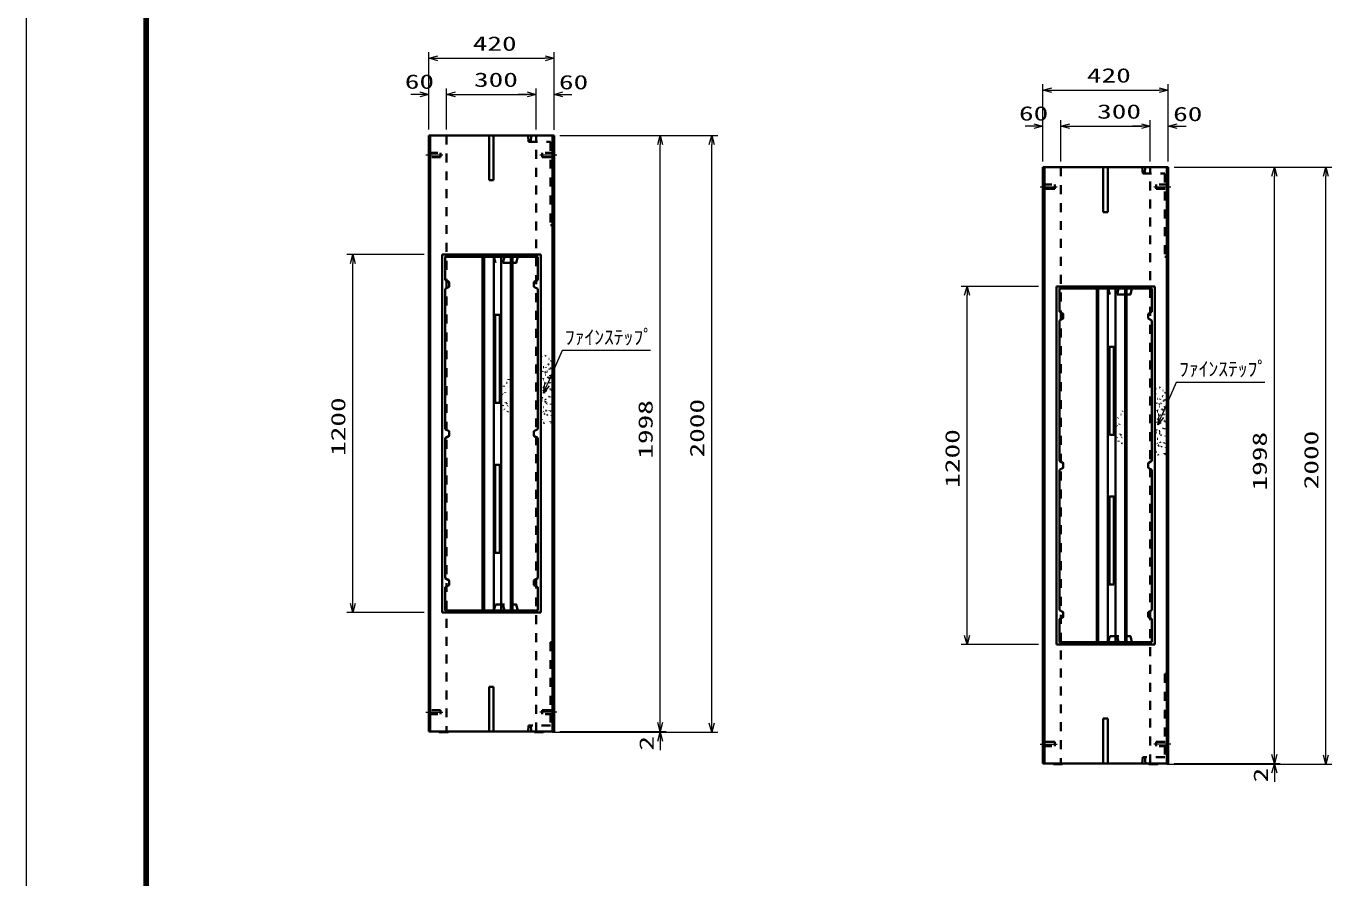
# Model space of a CAD drawing. Units: millimetres on the paper. Extents: x 0 to 841, y 0 to 594.
# Drawn here: x 0 to 218.8, y 272.7 to 415.5 of the extents above; entities that cross this region are included whole.
import ezdxf
from ezdxf.enums import TextEntityAlignment as Align

# ---------------------------------------------------------------- set-up
doc = ezdxf.new("R2010")
doc.units = ezdxf.units.MM
doc.linetypes.add('USER2', pattern=[18.5, 12, -1.5, 3.5, -1.5])
doc.linetypes.add('USER3', pattern=[3, 1.5, -1.5])
for name, color, linetype, lineweight in [('D-BMK（構造物基準線）', 2, 'USER2', 18), ('D-STR-DIM（寸法）', 7, 'Continuous', 13), ('D-STR-HTXT（旗上げ）', 7, 'Continuous', 13), ('D-STR（構造物）', 1, 'Continuous', 35), ('D-TTL-LINE（区切線）', 7, 'Continuous', 18), ('D-TTL（外枠）', 2, 'Continuous', 140)]:
    doc.layers.add(name, color=color, linetype=linetype, lineweight=lineweight)
doc.styles.add('ＭＳ ゴシック', font='')
doc.styles.get('ＭＳ ゴシック').set_extended_font_data('MS Gothic')

# ---------------------------------------------------------------- blocks, each defined once
blk = doc.blocks.new('_Open30')
at = {"color": 7, "linetype": 'Continuous', "lineweight": 13}
for p, q in [((-1, 0.2679), (0, 0)), ((0, 0), (-1, -0.2679)), ((0, 0), (-1, 0))]:
    blk.add_line(p, q, dxfattribs=at)

msp = doc.modelspace()

# ---------------------------------------------------------------- linework, layer by layer
at = {"layer": 'D-BMK（構造物基準線）'}
for p, q in [((67.011, 393.895), (69.86, 393.895)), ((86.086, 393.895), (88.935, 393.895)), ((169.943, 388.567), (172.792, 388.567)), ((189.018, 388.567), (191.867, 388.567)), ((67.011, 300.495), (69.86, 300.495)), ((88.935, 300.495), (86.086, 300.495)), ((169.943, 295.167), (172.792, 295.167)), ((191.867, 295.167), (189.018, 295.167))]:
    msp.add_line(p, q, dxfattribs=at)
at = {"layer": 'D-STR-DIM（寸法）'}
for p, q in [((67.473, 405.042), (67.473, 411.092)), ((68.973, 410.092), (86.973, 410.092)), ((88.473, 405.072), (88.473, 411.092)), ((67.473, 398.145), (67.473, 405.042)), ((70.473, 398.145), (70.473, 405.042)), ((70.473, 398.197), (70.473, 405.042)), ((85.473, 398.145), (85.473, 405.042)), ((85.473, 398.145), (85.473, 405.042)), ((88.473, 398.115), (88.473, 405.042)), ((170.405, 399.714), (170.405, 405.764)), ((191.405, 399.744), (191.405, 405.764)), ((65.973, 404.042), (64.473, 404.042)), ((71.973, 404.042), (83.973, 404.042)), ((71.973, 404.042), (73.473, 404.042)), ((83.973, 404.042), (82.473, 404.042)), ((89.973, 404.042), (91.473, 404.042)), ((171.905, 404.764), (189.905, 404.764)), ((168.905, 398.714), (167.405, 398.714)), ((170.405, 392.817), (170.405, 399.714)), ((173.405, 392.817), (173.405, 399.714)), ((173.405, 392.869), (173.405, 399.714)), ((174.905, 398.714), (186.905, 398.714)), ((174.905, 398.714), (176.405, 398.714)), ((186.905, 398.714), (185.405, 398.714)), ((188.405, 392.817), (188.405, 399.714)), ((188.405, 392.817), (188.405, 399.714)), ((191.405, 392.787), (191.405, 399.714)), ((192.905, 398.714), (194.405, 398.714)), ((89.473, 397.145), (107.262, 397.145)), ((105.825, 397.145), (115.902, 397.145)), ((106.262, 298.745), (106.262, 395.645)), ((114.902, 298.645), (114.902, 395.645)), ((192.405, 391.817), (210.194, 391.817)), ((208.757, 391.817), (218.834, 391.817)), ((209.194, 293.417), (209.194, 390.317)), ((217.834, 293.317), (217.834, 390.317)), ((66.723, 377.195), (53.759, 377.195)), ((54.759, 318.695), (54.759, 375.695)), ((169.655, 371.867), (156.691, 371.867)), ((157.691, 313.367), (157.691, 370.367)), ((66.723, 317.195), (53.759, 317.195)), ((169.655, 311.867), (156.691, 311.867)), ((106.262, 298.745), (106.262, 300.245)), ((88.223, 297.145), (107.262, 297.145)), ((89.473, 297.245), (107.262, 297.245)), ((89.473, 297.245), (107.262, 297.245)), ((104.825, 297.145), (115.902, 297.145)), ((106.262, 295.645), (106.262, 294.145)), ((209.194, 293.417), (209.194, 294.917)), ((191.155, 291.817), (210.194, 291.817)), ((192.405, 291.917), (210.194, 291.917)), ((192.405, 291.917), (210.194, 291.917)), ((207.757, 291.817), (218.834, 291.817)), ((209.194, 290.317), (209.194, 288.817))]:
    msp.add_line(p, q, dxfattribs=at)
at = {"layer": 'D-STR-HTXT（旗上げ）'}
for points in [[(104.646, 361.104), (89.816, 361.104), (87.317, 355.353)], [(207.578, 355.776), (192.748, 355.776), (190.249, 350.025)]]:
    msp.add_lwpolyline(points, dxfattribs=at)
at = {"layer": 'D-STR（構造物）'}
for p, q in [((88.473, 397.145), (67.473, 397.145)), ((67.473, 397.145), (67.473, 297.245)), ((67.723, 297.245), (67.723, 397.145)), ((77.598, 397.145), (77.598, 389.645)), ((78.348, 389.645), (78.348, 397.145)), ((88.223, 397.145), (88.223, 297.245)), ((88.473, 297.245), (88.473, 397.145)), ((191.405, 391.817), (170.405, 391.817)), ((170.405, 391.817), (170.405, 291.917)), ((170.655, 291.917), (170.655, 391.817)), ((180.53, 391.817), (180.53, 384.317)), ((181.28, 384.317), (181.28, 391.817)), ((191.155, 391.817), (191.155, 291.917)), ((191.405, 291.917), (191.405, 391.817)), ((77.598, 389.645), (78.348, 389.645)), ((180.53, 384.317), (181.28, 384.317)), ((86.243, 377.195), (69.743, 377.195)), ((69.743, 377.195), (69.743, 317.195)), ((76.499, 376.82), (76.499, 317.57)), ((76.749, 376.82), (76.749, 317.57)), ((78.368, 376.82), (78.368, 317.57)), ((79.618, 376.82), (79.618, 317.57)), ((81.237, 376.82), (81.237, 317.57)), ((81.487, 376.82), (81.487, 317.57)), ((85.743, 376.82), (82.397, 376.82)), ((85.743, 372.948), (85.743, 376.82)), ((86.243, 317.195), (86.243, 377.195)), ((85.743, 372.948), (85.114, 372.585)), ((85.114, 372.585), (85.114, 371.811)), ((70.243, 371.448), (70.243, 347.945)), ((85.114, 371.811), (85.743, 371.448)), ((85.743, 347.945), (85.743, 371.448)), ((189.175, 371.867), (172.675, 371.867)), ((172.675, 371.867), (172.675, 311.867)), ((179.431, 371.492), (179.431, 312.242)), ((179.681, 371.492), (179.681, 312.242)), ((181.3, 371.492), (181.3, 312.242)), ((182.55, 371.492), (182.55, 312.242)), ((184.17, 371.492), (184.17, 312.242)), ((184.42, 371.492), (184.42, 312.242)), ((188.675, 371.492), (185.329, 371.492)), ((188.675, 367.62), (188.675, 371.492)), ((189.175, 311.867), (189.175, 371.867)), ((173.175, 366.12), (173.175, 342.617)), ((188.675, 367.62), (188.046, 367.257)), ((188.046, 367.257), (188.046, 366.483)), ((188.046, 366.483), (188.675, 366.12)), ((188.675, 342.617), (188.675, 366.12)), ((86.261, 359.193), (86.314, 359.14)), ((86.314, 359.14), (86.367, 359.193)), ((86.375, 360.048), (86.448, 360.028)), ((87.001, 360.223), (87.058, 360.271)), ((87.058, 360.271), (87.106, 360.214)), ((87.576, 359.717), (87.651, 359.717)), ((87.924, 359.332), (87.977, 359.385)), ((87.977, 359.385), (88.03, 359.332)), ((81.312, 356.802), (81.259, 356.855)), ((81.312, 356.802), (81.365, 356.855)), ((86.525, 357.648), (86.463, 357.605)), ((86.525, 357.648), (86.568, 357.586)), ((86.741, 358.321), (86.667, 358.334)), ((86.958, 357.471), (87.02, 357.514)), ((87.067, 357.044), (86.992, 357.05)), ((87.02, 357.514), (87.063, 357.453)), ((87.08, 358.249), (87.106, 358.32)), ((87.289, 357.574), (87.357, 357.606)), ((87.56, 358.784), (87.488, 358.765)), ((87.541, 358.857), (87.56, 358.784)), ((87.677, 357.947), (87.69, 358.021)), ((87.69, 358.021), (87.764, 358.008)), ((87.804, 356.896), (87.842, 356.961)), ((87.842, 356.961), (87.907, 356.923)), ((87.872, 358.147), (87.933, 358.19)), ((87.933, 358.19), (87.976, 358.129)), ((80.051, 355.098), (80.058, 355.172)), ((80.53, 355.713), (80.605, 355.719)), ((80.839, 356.22), (80.859, 356.292)), ((81.287, 356.095), (81.352, 356.133)), ((81.306, 355.005), (81.337, 354.937)), ((86.485, 354.516), (86.447, 354.451)), ((86.635, 356.234), (86.71, 356.234)), ((86.654, 356.405), (86.641, 356.479)), ((86.649, 354.897), (86.721, 354.916)), ((86.721, 354.916), (86.702, 354.989)), ((86.879, 355.713), (86.807, 355.693)), ((87.042, 355.676), (87.103, 355.633)), ((87.103, 355.633), (87.06, 355.571)), ((87.411, 356.628), (87.363, 356.685)), ((87.522, 356.57), (87.46, 356.527)), ((87.565, 356.508), (87.522, 356.57)), ((87.723, 355.72), (87.796, 355.733)), ((87.813, 356.517), (87.739, 356.531)), ((87.852, 354.665), (87.779, 354.652)), ((87.796, 355.733), (87.81, 355.659)), ((87.8, 356.444), (87.813, 356.517)), ((87.865, 354.591), (87.852, 354.665)), ((88.095, 354.494), (88.033, 354.537)), ((189.307, 354.72), (189.38, 354.7)), ((189.933, 354.895), (189.99, 354.943)), ((189.99, 354.943), (190.039, 354.886)), ((79.901, 353.76), (79.848, 353.813)), ((80.27, 354.061), (80.301, 354.129)), ((80.362, 352.398), (80.343, 352.471)), ((86.488, 352.692), (86.413, 352.699)), ((86.475, 353.106), (86.533, 353.155)), ((86.533, 353.155), (86.484, 353.212)), ((86.908, 354.16), (86.895, 354.086)), ((87.022, 352.548), (86.949, 352.529)), ((87.042, 352.922), (86.969, 352.941)), ((87.041, 352.476), (87.022, 352.548)), ((87.023, 352.849), (87.042, 352.922)), ((87.162, 354.349), (87.101, 354.306)), ((87.162, 354.349), (87.205, 354.288)), ((87.603, 353.362), (87.664, 353.405)), ((87.664, 353.405), (87.707, 353.344)), ((87.956, 353.353), (87.943, 353.279)), ((88.052, 354.433), (88.095, 354.494)), ((189.193, 353.865), (189.246, 353.812)), ((189.246, 353.812), (189.299, 353.865)), ((189.673, 352.993), (189.599, 353.006)), ((190.012, 352.922), (190.038, 352.992)), ((190.492, 353.457), (190.42, 353.437)), ((190.473, 353.529), (190.492, 353.457)), ((190.508, 354.389), (190.583, 354.389)), ((190.609, 352.619), (190.622, 352.693)), ((190.622, 352.693), (190.696, 352.68)), ((190.804, 352.819), (190.865, 352.862)), ((190.856, 354.004), (190.909, 354.057)), ((190.865, 352.862), (190.908, 352.801)), ((190.909, 354.057), (190.962, 354.004)), ((79.908, 351.934), (79.883, 351.863)), ((80.127, 351.287), (80.159, 351.219)), ((80.546, 352.31), (80.481, 352.273)), ((80.546, 352.31), (80.584, 352.245)), ((80.65, 350.863), (80.708, 350.911)), ((80.67, 351.842), (80.723, 351.895)), ((80.708, 350.911), (80.756, 350.854)), ((81.287, 351.35), (81.306, 351.422)), ((86.696, 350.866), (86.628, 350.898)), ((86.636, 351.646), (86.711, 351.646)), ((86.803, 350.509), (86.878, 350.503)), ((86.878, 350.503), (86.871, 350.428)), ((87.148, 351.037), (87.076, 351.057)), ((87.148, 351.037), (87.129, 350.965)), ((87.208, 352.19), (87.265, 352.239)), ((87.265, 352.239), (87.217, 352.296)), ((87.372, 350.355), (87.314, 350.306)), ((87.323, 350.412), (87.372, 350.355)), ((87.732, 351.035), (87.739, 351.11)), ((87.929, 350.883), (87.88, 350.94)), ((87.961, 352.156), (87.955, 352.081)), ((88.061, 350.197), (88.067, 350.272)), ((183.462, 350.385), (183.537, 350.391)), ((183.771, 350.892), (183.791, 350.964)), ((184.244, 351.474), (184.191, 351.527)), ((184.219, 350.767), (184.284, 350.805)), ((184.244, 351.474), (184.297, 351.527)), ((189.457, 352.32), (189.395, 352.277)), ((189.457, 352.32), (189.5, 352.258)), ((189.567, 350.907), (189.642, 350.907)), ((189.586, 351.077), (189.573, 351.151)), ((189.811, 350.385), (189.739, 350.365)), ((189.89, 352.143), (189.952, 352.186)), ((189.999, 351.716), (189.924, 351.722)), ((189.952, 352.186), (189.995, 352.125)), ((189.974, 350.348), (190.035, 350.305)), ((190.035, 350.305), (189.992, 350.243)), ((190.221, 352.246), (190.289, 352.278)), ((190.343, 351.3), (190.295, 351.357)), ((190.454, 351.242), (190.392, 351.199)), ((190.497, 351.18), (190.454, 351.242)), ((190.655, 350.392), (190.729, 350.405)), ((190.745, 351.19), (190.672, 351.203)), ((190.729, 350.405), (190.742, 350.331)), ((190.732, 351.116), (190.745, 351.19)), ((190.736, 351.568), (190.774, 351.633)), ((190.774, 351.633), (190.839, 351.595)), ((86.432, 349.489), (86.486, 349.436)), ((86.734, 349.014), (86.802, 348.982)), ((86.802, 348.982), (86.77, 348.914)), ((87.839, 349.151), (87.845, 349.226)), ((87.977, 348.95), (88.035, 348.998)), ((88.035, 348.998), (87.987, 349.056)), ((182.833, 348.432), (182.78, 348.485)), ((182.983, 349.77), (182.99, 349.845)), ((183.202, 348.733), (183.234, 348.801)), ((184.238, 349.677), (184.269, 349.609)), ((189.417, 349.188), (189.379, 349.123)), ((189.581, 349.569), (189.653, 349.588)), ((189.653, 349.588), (189.634, 349.661)), ((189.84, 348.832), (189.827, 348.758)), ((190.094, 349.022), (190.033, 348.979)), ((190.094, 349.022), (190.137, 348.96)), ((190.535, 348.034), (190.596, 348.077)), ((190.596, 348.077), (190.639, 348.016)), ((190.785, 349.337), (190.711, 349.324)), ((190.798, 349.263), (190.785, 349.337)), ((190.888, 348.025), (190.875, 347.951)), ((191.027, 349.166), (190.965, 349.209)), ((190.984, 349.105), (191.027, 349.166)), ((70.243, 346.445), (70.243, 322.942)), ((85.743, 347.945), (85.114, 347.582)), ((85.114, 347.582), (85.114, 346.808)), ((85.114, 346.808), (85.743, 346.445)), ((85.743, 322.942), (85.743, 346.445)), ((182.84, 346.606), (182.815, 346.535)), ((183.06, 345.959), (183.091, 345.891)), ((183.294, 347.07), (183.275, 347.143)), ((183.478, 346.982), (183.414, 346.945)), ((183.478, 346.982), (183.516, 346.918)), ((183.602, 346.514), (183.655, 346.567)), ((184.219, 346.022), (184.238, 346.094)), ((189.42, 347.364), (189.345, 347.371)), ((189.407, 347.779), (189.465, 347.827)), ((189.465, 347.827), (189.417, 347.884)), ((189.568, 346.318), (189.643, 346.318)), ((189.954, 347.22), (189.881, 347.201)), ((189.974, 347.594), (189.902, 347.613)), ((189.973, 347.148), (189.954, 347.22)), ((189.955, 347.521), (189.974, 347.594)), ((190.14, 346.862), (190.197, 346.911)), ((190.197, 346.911), (190.149, 346.968)), ((190.664, 345.707), (190.671, 345.782)), ((190.893, 346.828), (190.887, 346.753)), ((183.583, 345.535), (183.64, 345.583)), ((183.64, 345.583), (183.688, 345.526)), ((189.365, 344.161), (189.418, 344.108)), ((189.628, 345.539), (189.56, 345.57)), ((189.666, 343.686), (189.734, 343.655)), ((189.734, 343.655), (189.702, 343.587)), ((189.735, 345.181), (189.81, 345.175)), ((189.81, 345.175), (189.803, 345.1)), ((190.08, 345.71), (190.008, 345.729)), ((190.08, 345.71), (190.061, 345.637)), ((190.304, 345.027), (190.246, 344.978)), ((190.255, 345.084), (190.304, 345.027)), ((190.771, 343.823), (190.777, 343.898)), ((190.861, 345.555), (190.812, 345.612)), ((190.909, 343.622), (190.967, 343.671)), ((190.967, 343.671), (190.919, 343.728)), ((190.993, 344.869), (191, 344.944)), ((188.675, 342.617), (188.046, 342.254)), ((188.046, 342.254), (188.046, 341.48)), ((188.046, 341.48), (188.675, 341.117)), ((173.175, 341.117), (173.175, 317.614)), ((188.675, 317.614), (188.675, 341.117)), ((85.743, 322.942), (85.114, 322.579)), ((85.114, 322.579), (85.114, 321.806)), ((85.114, 321.806), (85.743, 321.442)), ((85.743, 317.57), (85.743, 321.442)), ((82.397, 317.57), (85.743, 317.57)), ((188.675, 317.614), (188.046, 317.251)), ((69.743, 317.195), (86.243, 317.195)), ((188.046, 317.251), (188.046, 316.478)), ((188.046, 316.478), (188.675, 316.115)), ((188.675, 312.242), (188.675, 316.115)), ((172.675, 311.867), (189.175, 311.867)), ((185.329, 312.242), (188.675, 312.242)), ((77.598, 304.745), (77.598, 297.245)), ((77.598, 304.745), (78.348, 304.745)), ((78.348, 304.745), (78.348, 297.245)), ((180.53, 299.417), (180.53, 291.917)), ((180.53, 299.417), (181.28, 299.417)), ((181.28, 299.417), (181.28, 291.917)), ((67.473, 297.245), (88.473, 297.245)), ((69.223, 297.145), (69.123, 297.245)), ((70.723, 297.145), (69.223, 297.145)), ((70.723, 297.145), (70.823, 297.245)), ((85.223, 297.145), (85.123, 297.245)), ((86.723, 297.145), (85.223, 297.145)), ((86.723, 297.145), (86.823, 297.245)), ((170.405, 291.917), (191.405, 291.917)), ((172.155, 291.817), (172.055, 291.917)), ((173.655, 291.817), (172.155, 291.817)), ((173.655, 291.817), (173.755, 291.917)), ((188.155, 291.817), (188.055, 291.917)), ((189.655, 291.817), (188.155, 291.817)), ((189.655, 291.817), (189.755, 291.917))]:
    msp.add_line(p, q, dxfattribs=at)
at = {"layer": 'D-STR（構造物）', "linetype": 'USER3'}
for p, q in [((70.473, 397.145), (70.473, 297.245)), ((84.114, 397.145), (84.195, 396.095)), ((84.195, 396.095), (87.891, 396.095)), ((84.635, 397.145), (84.561, 396.095)), ((85.473, 297.245), (85.473, 397.145)), ((87.891, 396.095), (87.891, 382.145)), ((67.473, 394.245), (69.473, 394.245)), ((69.473, 394.245), (69.473, 393.545)), ((88.473, 394.245), (86.473, 394.245)), ((86.473, 394.245), (86.473, 393.545)), ((69.473, 393.545), (67.473, 393.545)), ((86.473, 393.545), (88.473, 393.545)), ((173.405, 391.817), (173.405, 291.917)), ((187.046, 391.817), (187.127, 390.767)), ((187.567, 391.817), (187.493, 390.767)), ((188.405, 291.917), (188.405, 391.817)), ((187.127, 390.767), (190.823, 390.767)), ((190.823, 390.767), (190.823, 376.817)), ((170.405, 388.917), (172.405, 388.917)), ((172.405, 388.217), (170.405, 388.217)), ((172.405, 388.917), (172.405, 388.217)), ((191.405, 388.917), (189.405, 388.917)), ((189.405, 388.917), (189.405, 388.217)), ((189.405, 388.217), (191.405, 388.217)), ((87.891, 382.145), (88.466, 382.145)), ((79.914, 375.82), (80.163, 376.82)), ((190.823, 376.817), (191.398, 376.817)), ((182.846, 370.492), (183.095, 371.492)), ((80.163, 317.57), (79.914, 318.57)), ((183.095, 312.242), (182.846, 313.242)), ((87.898, 312.245), (87.898, 298.295)), ((87.898, 312.245), (88.473, 312.245)), ((190.83, 306.917), (190.83, 292.967)), ((190.83, 306.917), (191.405, 306.917)), ((69.473, 300.845), (67.473, 300.845)), ((67.473, 300.145), (69.473, 300.145)), ((69.473, 300.145), (69.473, 300.845)), ((86.473, 300.845), (88.473, 300.845)), ((86.473, 300.145), (86.473, 300.845)), ((88.473, 300.145), (86.473, 300.145)), ((84.202, 298.295), (84.121, 297.245)), ((87.898, 298.295), (84.202, 298.295)), ((84.642, 297.245), (84.568, 298.295)), ((172.405, 295.517), (170.405, 295.517)), ((172.405, 294.817), (172.405, 295.517)), ((189.405, 295.517), (191.405, 295.517)), ((189.405, 294.817), (189.405, 295.517)), ((170.405, 294.817), (172.405, 294.817)), ((191.405, 294.817), (189.405, 294.817)), ((187.134, 292.967), (187.053, 291.917)), ((190.83, 292.967), (187.134, 292.967)), ((187.574, 291.917), (187.5, 292.967))]:
    msp.add_line(p, q, dxfattribs=at)
at = {"layer": 'D-STR（構造物）'}
for points in [[(81.617, 376.82), (70.243, 376.82), (70.243, 372.948)], [(70.243, 372.948), (70.872, 372.585), (70.872, 371.811), (70.243, 371.448)], [(184.549, 371.492), (173.175, 371.492), (173.175, 367.62)], [(173.175, 367.62), (173.804, 367.257), (173.804, 366.483), (173.175, 366.12)], [(70.243, 347.945), (70.872, 347.582), (70.872, 346.808)], [(70.243, 347.945), (70.872, 347.582), (70.872, 346.808), (70.243, 346.445)], [(173.175, 342.617), (173.804, 342.254), (173.804, 341.48)], [(173.175, 342.617), (173.804, 342.254), (173.804, 341.48), (173.175, 341.117)], [(70.243, 321.442), (70.872, 321.806), (70.872, 322.579), (70.243, 322.942)], [(70.243, 321.442), (70.243, 317.57), (81.617, 317.57)], [(173.175, 316.115), (173.804, 316.478), (173.804, 317.251), (173.175, 317.614)], [(173.175, 316.115), (173.175, 312.242), (184.549, 312.242)]]:
    msp.add_lwpolyline(points, dxfattribs=at)
at = {"layer": 'D-STR（構造物）', "linetype": 'USER3'}
for points in [[(81.408, 375.82), (78.677, 375.82), (78.408, 376.821)], [(184.34, 370.492), (181.609, 370.492), (181.34, 371.493)], [(78.408, 317.569), (78.677, 318.57), (81.408, 318.57)], [(181.34, 312.241), (181.609, 313.242), (184.34, 313.242)]]:
    msp.add_lwpolyline(points, dxfattribs=at)
at = {"layer": 'D-STR（構造物）'}
for points in [[(81.367, 376.82), (81.408, 375.82), (82.145, 375.82), (82.397, 376.82)], [(184.299, 371.492), (184.34, 370.492), (185.077, 370.492), (185.329, 371.492)], [(78.618, 352.32), (79.368, 352.32), (79.368, 367.07), (78.618, 367.07)], [(181.55, 346.992), (182.3, 346.992), (182.3, 361.742), (181.55, 361.742)], [(79.368, 327.22), (79.368, 341.97), (78.618, 341.97), (78.618, 327.22)], [(182.3, 321.892), (182.3, 336.642), (181.55, 336.642), (181.55, 321.892)], [(81.408, 318.57), (81.367, 317.57), (82.397, 317.57), (82.145, 318.57)], [(184.34, 313.242), (184.299, 312.242), (185.329, 312.242), (185.077, 313.242)]]:
    msp.add_lwpolyline(points, close=True, dxfattribs=at)
at = {"layer": 'D-TTL-LINE（区切線）'}
msp.add_line((0, 594), (0, 0), dxfattribs=at)
at = {"layer": 'D-TTL（外枠）'}
msp.add_line((20.1, 573.9), (20.1, 20.1), dxfattribs=at)

# ---------------------------------------------------------------- block references
at = {"layer": 'D-STR-DIM（寸法）', "xscale": 1.5, "yscale": 1.5}
for p, rotation in [((67.473, 410.092), 180), ((170.405, 404.764), 180), ((70.473, 404.042), 180), ((70.473, 404.042), 180), ((88.473, 404.042), 180), ((173.405, 398.714), 180), ((173.405, 398.714), 180), ((191.405, 398.714), 180), ((106.262, 397.145), 90), ((114.902, 397.145), 90), ((209.194, 391.817), 90), ((217.834, 391.817), 90), ((54.759, 377.195), 90), ((157.691, 371.867), 90), ((54.759, 317.195), 270), ((157.691, 311.867), 270), ((106.262, 297.245), 270), ((106.262, 297.245), 270), ((114.902, 297.145), 270), ((106.262, 297.145), 90), ((209.194, 291.917), 270), ((209.194, 291.917), 270), ((217.834, 291.817), 270), ((209.194, 291.817), 90)]:
    msp.add_blockref('_Open30', p, dxfattribs=dict(at, rotation=rotation))
for p in [(88.473, 410.092), (191.405, 404.764), (67.473, 404.042), (85.473, 404.042), (85.473, 404.042), (170.405, 398.714), (188.405, 398.714), (188.405, 398.714)]:
    msp.add_blockref('_Open30', p, dxfattribs=at)
at = {"layer": 'D-STR-HTXT（旗上げ）', "xscale": 1.5, "yscale": 1.5, "rotation": 246.50838}
for p in [(86.719, 353.978), (189.651, 348.65)]:
    msp.add_blockref('_Open30', p, dxfattribs=at)

# ---------------------------------------------------------------- texts
at = {"layer": 'D-STR-DIM（寸法）', "style": 'ＭＳ ゴシック', "width": 1.5}
for s, p in [('420', (74.848, 410.629)), ('60', (63.459, 404.26)), ('300', (75.056, 404.579)), ('60', (89.293, 404.166)), ('420', (177.78, 405.301)), ('60', (166.391, 398.932)), ('300', (179.489, 399.251)), ('60', (192.225, 398.838))]:
    msp.add_text(s, height=2.405, dxfattribs=at).set_placement(p, align=Align.BOTTOM_LEFT)
for s, p in [('1200', (54.222, 343.445)), ('1998', (105.724, 342.987)), ('2000', (114.364, 343.187)), ('1200', (157.154, 338.117)), ('1998', (208.656, 337.659)), ('2000', (217.296, 337.859)), ('2', (105.9, 294.057)), ('2', (208.832, 288.729))]:
    msp.add_text(s, height=2.405, rotation=90, dxfattribs=at).set_placement(p, align=Align.BOTTOM_LEFT)
at = {"layer": 'D-STR-HTXT（旗上げ）', "style": 'ＭＳ ゴシック'}
for p in [(90.295, 361.429), (193.228, 356.102)]:
    msp.add_text('ﾌｧｲﾝｽﾃｯﾌﾟ', height=2.405, dxfattribs=at).set_placement(p, align=Align.BOTTOM_LEFT)

doc.saveas('drawing.dxf')
